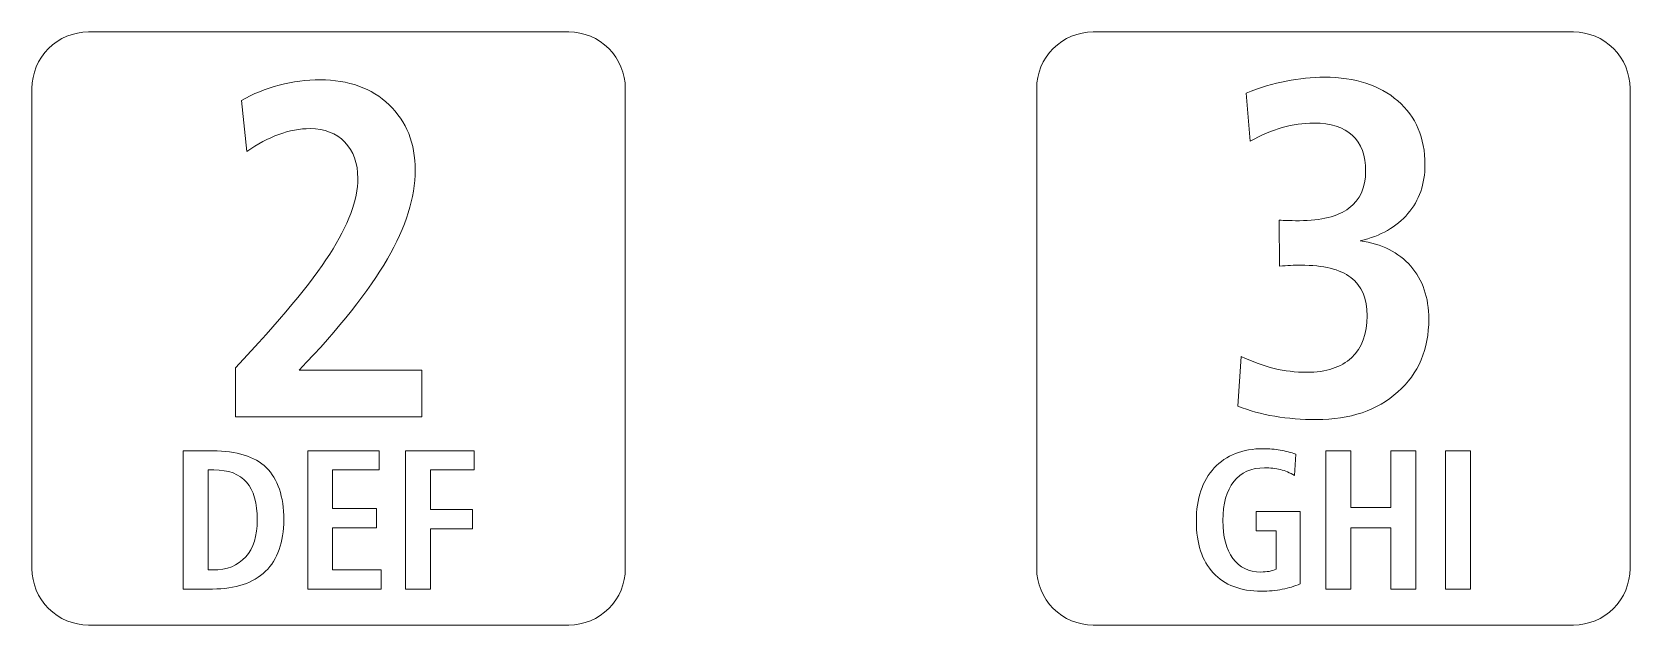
# Model space of a CAD drawing. Header units: millimetres. Extents: x -419 to 398, y -93 to 96.
# Drawn here: x -376.83 to -348.55, y 45.29 to 55.79 of the extents above; entities that cross this region are included whole.
import ezdxf

# ---------------------------------------------------------------- set-up
doc = ezdxf.new("R2010")
doc.units = ezdxf.units.MM
doc.header["$MEASUREMENT"] = 0
doc.layers.add('Master Desktop', color=7, linetype='Continuous', plot=False)

msp = doc.modelspace()

# ---------------------------------------------------------------- linework, layer by layer
at = {"layer": 'Master Desktop', "color": 250, "lineweight": 9}
for points in [[(-367.3306, 45.2882), (-367.3306, 45.2882), (-375.8306, 45.2882), (-375.8306, 45.2882), (-375.8306, 45.2882), (-376.0956, 45.288), (-376.3499, 45.3931), (-376.5374, 45.5804), (-376.5374, 45.5804), (-376.725, 45.7677), (-376.8304, 46.0231), (-376.8306, 46.2882), (-376.8306, 46.2882), (-376.8306, 46.2882), (-376.8306, 54.7882), (-376.8306, 54.7882), (-376.8306, 54.7882), (-376.8307, 55.0532), (-376.7256, 55.3075), (-376.5383, 55.495), (-376.5383, 55.495), (-376.351, 55.6826), (-376.0956, 55.788), (-375.8306, 55.7882), (-375.8306, 55.7882), (-375.8306, 55.7882), (-367.3306, 55.7882), (-367.3306, 55.7882), (-367.3306, 55.7882), (-367.0655, 55.7883), (-366.8113, 55.6832), (-366.6237, 55.4959), (-366.6237, 55.4959), (-366.4362, 55.3086), (-366.3307, 55.0532), (-366.3306, 54.7882), (-366.3306, 54.7882), (-366.3306, 54.7882), (-366.3306, 46.2882), (-366.3306, 46.2882), (-366.3306, 46.2882), (-366.3304, 46.0231), (-366.4355, 45.7689), (-366.6228, 45.5813), (-366.6228, 45.5813), (-366.8101, 45.3938), (-367.0655, 45.2883), (-367.3306, 45.2882)], [(-349.5506, 45.2882), (-349.5506, 45.2882), (-358.0506, 45.2882), (-358.0506, 45.2882), (-358.0506, 45.2882), (-358.3156, 45.288), (-358.5699, 45.3931), (-358.7574, 45.5804), (-358.7574, 45.5804), (-358.945, 45.7677), (-359.0504, 46.0231), (-359.0506, 46.2882), (-359.0506, 46.2882), (-359.0506, 46.2882), (-359.0506, 54.7882), (-359.0506, 54.7882), (-359.0506, 54.7882), (-359.0507, 55.0532), (-358.9456, 55.3075), (-358.7583, 55.495), (-358.7583, 55.495), (-358.571, 55.6826), (-358.3156, 55.788), (-358.0506, 55.7882), (-358.0506, 55.7882), (-358.0506, 55.7882), (-349.5506, 55.7882), (-349.5506, 55.7882), (-349.5506, 55.7882), (-349.2855, 55.7883), (-349.0313, 55.6832), (-348.8437, 55.4959), (-348.8437, 55.4959), (-348.6562, 55.3086), (-348.5507, 55.0532), (-348.5506, 54.7882), (-348.5506, 54.7882), (-348.5506, 54.7882), (-348.5506, 46.2882), (-348.5506, 46.2882), (-348.5506, 46.2882), (-348.5504, 46.0231), (-348.6555, 45.7689), (-348.8428, 45.5813), (-348.8428, 45.5813), (-349.0301, 45.3938), (-349.2855, 45.2883), (-349.5506, 45.2882)]]:
    msp.add_open_spline(points, degree=3, knots=[0, 0, 0, 0, 0.0769231, 0.0769231, 0.0769231, 0.0769231, 0.1538462, 0.1538462, 0.1538462, 0.1538462, 0.2307692, 0.2307692, 0.2307692, 0.2307692, 0.3076923, 0.3076923, 0.3076923, 0.3076923, 0.3846154, 0.3846154, 0.3846154, 0.3846154, 0.4615385, 0.4615385, 0.4615385, 0.4615385, 0.5384615, 0.5384615, 0.5384615, 0.5384615, 0.6153846, 0.6153846, 0.6153846, 0.6153846, 0.6923077, 0.6923077, 0.6923077, 0.6923077, 0.7692308, 0.7692308, 0.7692308, 0.7692308, 0.8461538, 0.8461538, 0.8461538, 0.8461538, 1, 1, 1, 1], dxfattribs=at)
at = {"layer": 'Master Desktop', "color": 240, "lineweight": 9}
for points, knots in [([(-372.1028, 49.8012), (-372.1028, 49.8012), (-369.9297, 49.8012), (-369.9297, 49.8012), (-369.9297, 49.8012), (-369.9297, 49.8012), (-369.9297, 48.9715), (-369.9297, 48.9715), (-369.9297, 48.9715), (-369.9297, 48.9715), (-373.2316, 48.9715), (-373.2316, 48.9715), (-373.2316, 48.9715), (-373.2316, 48.9715), (-373.2316, 49.8421), (-373.2316, 49.8421), (-373.2316, 49.8421), (-372.4513, 50.6648), (-371.8953, 51.3337), (-371.5623, 51.853), (-371.5623, 51.853), (-371.2307, 52.3708), (-371.0642, 52.8182), (-371.0642, 53.1963), (-371.0642, 53.1963), (-371.0642, 53.463), (-371.1404, 53.6775), (-371.2942, 53.837), (-371.2942, 53.837), (-371.4466, 53.9964), (-371.6526, 54.0769), (-371.908, 54.0769), (-371.908, 54.0769), (-372.0915, 54.0769), (-372.2763, 54.043), (-372.464, 53.9738), (-372.464, 53.9738), (-372.6517, 53.9047), (-372.8408, 53.8045), (-373.0298, 53.6719), (-373.0298, 53.6719), (-373.0298, 53.6719), (-373.1216, 54.5764), (-373.1216, 54.5764), (-373.1216, 54.5764), (-372.9198, 54.6921), (-372.6982, 54.7824), (-372.4555, 54.8459), (-372.4555, 54.8459), (-372.2128, 54.9094), (-371.9715, 54.9405), (-371.7316, 54.9405), (-371.7316, 54.9405), (-371.2265, 54.9405), (-370.8201, 54.7937), (-370.511, 54.4988), (-370.511, 54.4988), (-370.202, 54.2039), (-370.0482, 53.8172), (-370.0482, 53.3403), (-370.0482, 53.3403), (-370.0482, 52.8605), (-370.2119, 52.337), (-370.5407, 51.7697), (-370.5407, 51.7697), (-370.868, 51.201), (-371.3887, 50.5449), (-372.1028, 49.8012)], [0, 0, 0, 0, 0.0555556, 0.0555556, 0.0555556, 0.0555556, 0.1111111, 0.1111111, 0.1111111, 0.1111111, 0.1666667, 0.1666667, 0.1666667, 0.1666667, 0.2222222, 0.2222222, 0.2222222, 0.2222222, 0.2777778, 0.2777778, 0.2777778, 0.2777778, 0.3333333, 0.3333333, 0.3333333, 0.3333333, 0.3888889, 0.3888889, 0.3888889, 0.3888889, 0.4444444, 0.4444444, 0.4444444, 0.4444444, 0.5, 0.5, 0.5, 0.5, 0.5555556, 0.5555556, 0.5555556, 0.5555556, 0.6111111, 0.6111111, 0.6111111, 0.6111111, 0.6666667, 0.6666667, 0.6666667, 0.6666667, 0.7222222, 0.7222222, 0.7222222, 0.7222222, 0.7777778, 0.7777778, 0.7777778, 0.7777778, 0.8333333, 0.8333333, 0.8333333, 0.8333333, 0.8888889, 0.8888889, 0.8888889, 0.8888889, 1, 1, 1, 1]), ([(-353.3237, 52.0901), (-352.9441, 52.035), (-352.6464, 51.8855), (-352.4319, 51.6427), (-352.4319, 51.6427), (-352.2188, 51.3986), (-352.1116, 51.0868), (-352.1116, 50.7058), (-352.1116, 50.7058), (-352.1116, 50.1724), (-352.2936, 49.7406), (-352.6591, 49.4146), (-352.6591, 49.4146), (-353.0245, 49.0887), (-353.5043, 48.925), (-354.0998, 48.925), (-354.0998, 48.925), (-354.3594, 48.925), (-354.605, 48.9447), (-354.8378, 48.9842), (-354.8378, 48.9842), (-355.0721, 49.0252), (-355.2879, 49.0844), (-355.4897, 49.1649), (-355.4897, 49.1649), (-355.4897, 49.1649), (-355.4319, 50.044), (-355.4319, 50.044), (-355.4319, 50.044), (-355.2287, 49.948), (-355.0325, 49.8775), (-354.8477, 49.8309), (-354.8477, 49.8309), (-354.6614, 49.7857), (-354.4695, 49.7632), (-354.2705, 49.7632), (-354.2705, 49.7632), (-353.9262, 49.7632), (-353.6624, 49.8492), (-353.4789, 50.0214), (-353.4789, 50.0214), (-353.2955, 50.1935), (-353.2038, 50.4405), (-353.2038, 50.7636), (-353.2038, 50.7636), (-353.2038, 51.0684), (-353.2997, 51.2942), (-353.4902, 51.441), (-353.4902, 51.441), (-353.6807, 51.5863), (-353.9756, 51.6597), (-354.3764, 51.6597), (-354.3764, 51.6597), (-354.4342, 51.6597), (-354.4949, 51.6583), (-354.557, 51.6554), (-354.557, 51.6554), (-354.6191, 51.6526), (-354.684, 51.6484), (-354.7531, 51.6427), (-354.7531, 51.6427), (-354.7531, 51.6427), (-354.7574, 52.4555), (-354.7574, 52.4555), (-354.7574, 52.4555), (-354.7136, 52.4527), (-354.6671, 52.4499), (-354.6191, 52.4485), (-354.6191, 52.4485), (-354.5697, 52.4471), (-354.4977, 52.4471), (-354.4018, 52.4471), (-354.4018, 52.4471), (-354.0151, 52.4471), (-353.723, 52.5205), (-353.5255, 52.6686), (-353.5255, 52.6686), (-353.3279, 52.8154), (-353.2292, 53.0327), (-353.2292, 53.3191), (-353.2292, 53.3191), (-353.2292, 53.5999), (-353.3068, 53.813), (-353.4634, 53.957), (-353.4634, 53.957), (-353.6186, 54.1023), (-353.8458, 54.1743), (-354.1435, 54.1743), (-354.1435, 54.1743), (-354.3326, 54.1743), (-354.5203, 54.1474), (-354.7052, 54.0952), (-354.7052, 54.0952), (-354.89, 54.043), (-355.0791, 53.9626), (-355.271, 53.8525), (-355.271, 53.8525), (-355.271, 53.8525), (-355.3458, 54.7062), (-355.3458, 54.7062), (-355.3458, 54.7062), (-355.0975, 54.8022), (-354.8604, 54.8742), (-354.6332, 54.9193), (-354.6332, 54.9193), (-354.4046, 54.9645), (-354.1802, 54.9871), (-353.9573, 54.9871), (-353.9573, 54.9871), (-353.414, 54.9871), (-352.9822, 54.8474), (-352.6605, 54.568), (-352.6605, 54.568), (-352.3402, 54.2886), (-352.1793, 53.9118), (-352.1793, 53.4377), (-352.1793, 53.4377), (-352.1793, 53.0962), (-352.2795, 52.8069), (-352.4813, 52.5727), (-352.4813, 52.5727), (-352.6816, 52.337), (-352.9639, 52.1761), (-353.3237, 52.0901)], [0, 0, 0, 0, 0.03125, 0.03125, 0.03125, 0.03125, 0.0625, 0.0625, 0.0625, 0.0625, 0.09375, 0.09375, 0.09375, 0.09375, 0.125, 0.125, 0.125, 0.125, 0.15625, 0.15625, 0.15625, 0.15625, 0.1875, 0.1875, 0.1875, 0.1875, 0.21875, 0.21875, 0.21875, 0.21875, 0.25, 0.25, 0.25, 0.25, 0.28125, 0.28125, 0.28125, 0.28125, 0.3125, 0.3125, 0.3125, 0.3125, 0.34375, 0.34375, 0.34375, 0.34375, 0.375, 0.375, 0.375, 0.375, 0.40625, 0.40625, 0.40625, 0.40625, 0.4375, 0.4375, 0.4375, 0.4375, 0.46875, 0.46875, 0.46875, 0.46875, 0.5, 0.5, 0.5, 0.5, 0.53125, 0.53125, 0.53125, 0.53125, 0.5625, 0.5625, 0.5625, 0.5625, 0.59375, 0.59375, 0.59375, 0.59375, 0.625, 0.625, 0.625, 0.625, 0.65625, 0.65625, 0.65625, 0.65625, 0.6875, 0.6875, 0.6875, 0.6875, 0.71875, 0.71875, 0.71875, 0.71875, 0.75, 0.75, 0.75, 0.75, 0.78125, 0.78125, 0.78125, 0.78125, 0.8125, 0.8125, 0.8125, 0.8125, 0.84375, 0.84375, 0.84375, 0.84375, 0.875, 0.875, 0.875, 0.875, 0.90625, 0.90625, 0.90625, 0.90625, 0.9375, 0.9375, 0.9375, 0.9375, 1, 1, 1, 1]), ([(-374.1559, 48.3734), (-374.1559, 48.3734), (-373.6338, 48.3734), (-373.6338, 48.3734), (-373.6338, 48.3734), (-373.2051, 48.3734), (-372.8882, 48.2735), (-372.683, 48.0736), (-372.683, 48.0736), (-372.4773, 47.8737), (-372.3744, 47.5662), (-372.3744, 47.1505), (-372.3744, 47.1505), (-372.3744, 46.753), (-372.4825, 46.4491), (-372.6983, 46.2398), (-372.6983, 46.2398), (-372.9141, 46.0299), (-373.2263, 45.9252), (-373.6338, 45.9252), (-373.6338, 45.9252), (-373.6338, 45.9252), (-374.1559, 45.9252), (-374.1559, 45.9252), (-374.1559, 45.9252), (-374.1559, 45.9252), (-374.1559, 48.3734), (-374.1559, 48.3734)], [0, 0, 0, 0, 0.125, 0.125, 0.125, 0.125, 0.25, 0.25, 0.25, 0.25, 0.375, 0.375, 0.375, 0.375, 0.5, 0.5, 0.5, 0.5, 0.625, 0.625, 0.625, 0.625, 0.75, 0.75, 0.75, 0.75, 1, 1, 1, 1]), ([(-371.9511, 48.3734), (-371.9511, 48.3734), (-370.6881, 48.3734), (-370.6881, 48.3734), (-370.6881, 48.3734), (-370.6881, 48.3734), (-370.6881, 48.0348), (-370.6881, 48.0348), (-370.6881, 48.0348), (-370.6881, 48.0348), (-371.5101, 48.0348), (-371.5101, 48.0348), (-371.5101, 48.0348), (-371.5101, 48.0348), (-371.5101, 47.3504), (-371.5101, 47.3504), (-371.5101, 47.3504), (-371.5101, 47.3504), (-370.734, 47.3504), (-370.734, 47.3504), (-370.734, 47.3504), (-370.734, 47.3504), (-370.734, 47.0117), (-370.734, 47.0117), (-370.734, 47.0117), (-370.734, 47.0117), (-371.5101, 47.0117), (-371.5101, 47.0117), (-371.5101, 47.0117), (-371.5101, 47.0117), (-371.5101, 46.2639), (-371.5101, 46.2639), (-371.5101, 46.2639), (-371.5101, 46.2639), (-370.6493, 46.2639), (-370.6493, 46.2639), (-370.6493, 46.2639), (-370.6493, 46.2639), (-370.6493, 45.9252), (-370.6493, 45.9252), (-370.6493, 45.9252), (-370.6493, 45.9252), (-371.9511, 45.9252), (-371.9511, 45.9252), (-371.9511, 45.9252), (-371.9511, 45.9252), (-371.9511, 48.3734), (-371.9511, 48.3734)], [0, 0, 0, 0, 0.0769231, 0.0769231, 0.0769231, 0.0769231, 0.1538462, 0.1538462, 0.1538462, 0.1538462, 0.2307692, 0.2307692, 0.2307692, 0.2307692, 0.3076923, 0.3076923, 0.3076923, 0.3076923, 0.3846154, 0.3846154, 0.3846154, 0.3846154, 0.4615385, 0.4615385, 0.4615385, 0.4615385, 0.5384615, 0.5384615, 0.5384615, 0.5384615, 0.6153846, 0.6153846, 0.6153846, 0.6153846, 0.6923077, 0.6923077, 0.6923077, 0.6923077, 0.7692308, 0.7692308, 0.7692308, 0.7692308, 0.8461538, 0.8461538, 0.8461538, 0.8461538, 1, 1, 1, 1]), ([(-370.2184, 48.3734), (-370.2184, 48.3734), (-369.0054, 48.3734), (-369.0054, 48.3734), (-369.0054, 48.3734), (-369.0054, 48.3734), (-369.0054, 48.0348), (-369.0054, 48.0348), (-369.0054, 48.0348), (-369.0054, 48.0348), (-369.7774, 48.0348), (-369.7774, 48.0348), (-369.7774, 48.0348), (-369.7774, 48.0348), (-369.7774, 47.3328), (-369.7774, 47.3328), (-369.7774, 47.3328), (-369.7774, 47.3328), (-369.0366, 47.3328), (-369.0366, 47.3328), (-369.0366, 47.3328), (-369.0366, 47.3328), (-369.0366, 46.9941), (-369.0366, 46.9941), (-369.0366, 46.9941), (-369.0366, 46.9941), (-369.7774, 46.9941), (-369.7774, 46.9941), (-369.7774, 46.9941), (-369.7774, 46.9941), (-369.7774, 45.9252), (-369.7774, 45.9252), (-369.7774, 45.9252), (-369.7774, 45.9252), (-370.2184, 45.9252), (-370.2184, 45.9252), (-370.2184, 45.9252), (-370.2184, 45.9252), (-370.2184, 48.3734), (-370.2184, 48.3734)], [0, 0, 0, 0, 0.0909091, 0.0909091, 0.0909091, 0.0909091, 0.1818182, 0.1818182, 0.1818182, 0.1818182, 0.2727273, 0.2727273, 0.2727273, 0.2727273, 0.3636364, 0.3636364, 0.3636364, 0.3636364, 0.4545455, 0.4545455, 0.4545455, 0.4545455, 0.5454545, 0.5454545, 0.5454545, 0.5454545, 0.6363636, 0.6363636, 0.6363636, 0.6363636, 0.7272727, 0.7272727, 0.7272727, 0.7272727, 0.8181818, 0.8181818, 0.8181818, 0.8181818, 1, 1, 1, 1]), ([(-354.4644, 48.3106), (-354.4644, 48.3106), (-354.4885, 47.9372), (-354.4885, 47.9372), (-354.4885, 47.9372), (-354.5685, 47.9843), (-354.6514, 48.019), (-354.7373, 48.0401), (-354.7373, 48.0401), (-354.8225, 48.0613), (-354.9166, 48.0719), (-355.0189, 48.0719), (-355.0189, 48.0719), (-355.2529, 48.0719), (-355.434, 47.9907), (-355.5627, 47.8279), (-355.5627, 47.8279), (-355.6915, 47.6656), (-355.7556, 47.4357), (-355.7556, 47.1382), (-355.7556, 47.1382), (-355.7556, 46.8513), (-355.6962, 46.6273), (-355.578, 46.4674), (-355.578, 46.4674), (-355.4598, 46.3068), (-355.2958, 46.2269), (-355.0859, 46.2269), (-355.0859, 46.2269), (-355.0295, 46.2269), (-354.9795, 46.231), (-354.936, 46.2386), (-354.936, 46.2386), (-354.8925, 46.2469), (-354.8501, 46.2598), (-354.8102, 46.2769), (-354.8102, 46.2769), (-354.8102, 46.2769), (-354.8102, 46.9571), (-354.8102, 46.9571), (-354.8102, 46.9571), (-354.8102, 46.9571), (-355.1665, 46.9571), (-355.1665, 46.9571), (-355.1665, 46.9571), (-355.1665, 46.9571), (-355.1665, 47.2958), (-355.1665, 47.2958), (-355.1665, 47.2958), (-355.1665, 47.2958), (-354.3904, 47.2958), (-354.3904, 47.2958), (-354.3904, 47.2958), (-354.3904, 47.2958), (-354.3904, 46.0176), (-354.3904, 46.0176), (-354.3904, 46.0176), (-354.4844, 45.9752), (-354.5891, 45.9429), (-354.7037, 45.9211), (-354.7037, 45.9211), (-354.8184, 45.8994), (-354.943, 45.8882), (-355.0777, 45.8882), (-355.0777, 45.8882), (-355.4428, 45.8882), (-355.725, 45.9958), (-355.9249, 46.2104), (-355.9249, 46.2104), (-356.1248, 46.425), (-356.2248, 46.7302), (-356.2248, 47.1253), (-356.2248, 47.1253), (-356.2248, 47.5286), (-356.1195, 47.8432), (-355.9096, 48.0701), (-355.9096, 48.0701), (-355.6991, 48.2971), (-355.4081, 48.4105), (-355.0359, 48.4105), (-355.0359, 48.4105), (-354.9354, 48.4105), (-354.8372, 48.4023), (-354.742, 48.3858), (-354.742, 48.3858), (-354.6461, 48.3688), (-354.5538, 48.3441), (-354.4644, 48.3106)], [0, 0, 0, 0, 0.0434783, 0.0434783, 0.0434783, 0.0434783, 0.0869565, 0.0869565, 0.0869565, 0.0869565, 0.1304348, 0.1304348, 0.1304348, 0.1304348, 0.173913, 0.173913, 0.173913, 0.173913, 0.2173913, 0.2173913, 0.2173913, 0.2173913, 0.2608696, 0.2608696, 0.2608696, 0.2608696, 0.3043478, 0.3043478, 0.3043478, 0.3043478, 0.3478261, 0.3478261, 0.3478261, 0.3478261, 0.3913043, 0.3913043, 0.3913043, 0.3913043, 0.4347826, 0.4347826, 0.4347826, 0.4347826, 0.4782609, 0.4782609, 0.4782609, 0.4782609, 0.5217391, 0.5217391, 0.5217391, 0.5217391, 0.5652174, 0.5652174, 0.5652174, 0.5652174, 0.6086957, 0.6086957, 0.6086957, 0.6086957, 0.6521739, 0.6521739, 0.6521739, 0.6521739, 0.6956522, 0.6956522, 0.6956522, 0.6956522, 0.7391304, 0.7391304, 0.7391304, 0.7391304, 0.7826087, 0.7826087, 0.7826087, 0.7826087, 0.826087, 0.826087, 0.826087, 0.826087, 0.8695652, 0.8695652, 0.8695652, 0.8695652, 0.9130435, 0.9130435, 0.9130435, 0.9130435, 1, 1, 1, 1]), ([(-353.9347, 48.3717), (-353.9347, 48.3717), (-353.4937, 48.3717), (-353.4937, 48.3717), (-353.4937, 48.3717), (-353.4937, 48.3717), (-353.4937, 47.3699), (-353.4937, 47.3699), (-353.4937, 47.3699), (-353.4937, 47.3699), (-352.7811, 47.3699), (-352.7811, 47.3699), (-352.7811, 47.3699), (-352.7811, 47.3699), (-352.7811, 48.3717), (-352.7811, 48.3717), (-352.7811, 48.3717), (-352.7811, 48.3717), (-352.3401, 48.3717), (-352.3401, 48.3717), (-352.3401, 48.3717), (-352.3401, 48.3717), (-352.3401, 45.9235), (-352.3401, 45.9235), (-352.3401, 45.9235), (-352.3401, 45.9235), (-352.7811, 45.9235), (-352.7811, 45.9235), (-352.7811, 45.9235), (-352.7811, 45.9235), (-352.7811, 47.0065), (-352.7811, 47.0065), (-352.7811, 47.0065), (-352.7811, 47.0065), (-353.4937, 47.0065), (-353.4937, 47.0065), (-353.4937, 47.0065), (-353.4937, 47.0065), (-353.4937, 45.9235), (-353.4937, 45.9235), (-353.4937, 45.9235), (-353.4937, 45.9235), (-353.9347, 45.9235), (-353.9347, 45.9235), (-353.9347, 45.9235), (-353.9347, 45.9235), (-353.9347, 48.3717), (-353.9347, 48.3717)], [0, 0, 0, 0, 0.0769231, 0.0769231, 0.0769231, 0.0769231, 0.1538462, 0.1538462, 0.1538462, 0.1538462, 0.2307692, 0.2307692, 0.2307692, 0.2307692, 0.3076923, 0.3076923, 0.3076923, 0.3076923, 0.3846154, 0.3846154, 0.3846154, 0.3846154, 0.4615385, 0.4615385, 0.4615385, 0.4615385, 0.5384615, 0.5384615, 0.5384615, 0.5384615, 0.6153846, 0.6153846, 0.6153846, 0.6153846, 0.6923077, 0.6923077, 0.6923077, 0.6923077, 0.7692308, 0.7692308, 0.7692308, 0.7692308, 0.8461538, 0.8461538, 0.8461538, 0.8461538, 1, 1, 1, 1]), ([(-351.8175, 48.3717), (-351.8175, 48.3717), (-351.3765, 48.3717), (-351.3765, 48.3717), (-351.3765, 48.3717), (-351.3765, 48.3717), (-351.3765, 45.9235), (-351.3765, 45.9235), (-351.3765, 45.9235), (-351.3765, 45.9235), (-351.8175, 45.9235), (-351.8175, 45.9235), (-351.8175, 45.9235), (-351.8175, 45.9235), (-351.8175, 48.3717), (-351.8175, 48.3717)], [0, 0, 0, 0, 0.2, 0.2, 0.2, 0.2, 0.4, 0.4, 0.4, 0.4, 0.6, 0.6, 0.6, 0.6, 1, 1, 1, 1]), ([(-373.7149, 48.0348), (-373.7149, 48.0348), (-373.7149, 46.2639), (-373.7149, 46.2639), (-373.7149, 46.2639), (-373.7149, 46.2639), (-373.6302, 46.2639), (-373.6302, 46.2639), (-373.6302, 46.2639), (-373.3786, 46.2639), (-373.1846, 46.3403), (-373.0482, 46.4937), (-373.0482, 46.4937), (-372.9117, 46.6472), (-372.8435, 46.8659), (-372.8435, 47.1493), (-372.8435, 47.1493), (-372.8435, 47.4492), (-372.9065, 47.6714), (-373.0323, 47.8166), (-373.0323, 47.8166), (-373.1587, 47.9619), (-373.3521, 48.0348), (-373.6132, 48.0348), (-373.6132, 48.0348), (-373.6132, 48.0348), (-373.7149, 48.0348), (-373.7149, 48.0348)], [0, 0, 0, 0, 0.125, 0.125, 0.125, 0.125, 0.25, 0.25, 0.25, 0.25, 0.375, 0.375, 0.375, 0.375, 0.5, 0.5, 0.5, 0.5, 0.625, 0.625, 0.625, 0.625, 0.75, 0.75, 0.75, 0.75, 1, 1, 1, 1])]:
    msp.add_open_spline(points, degree=3, knots=knots, dxfattribs=at)

doc.saveas('drawing.dxf')
